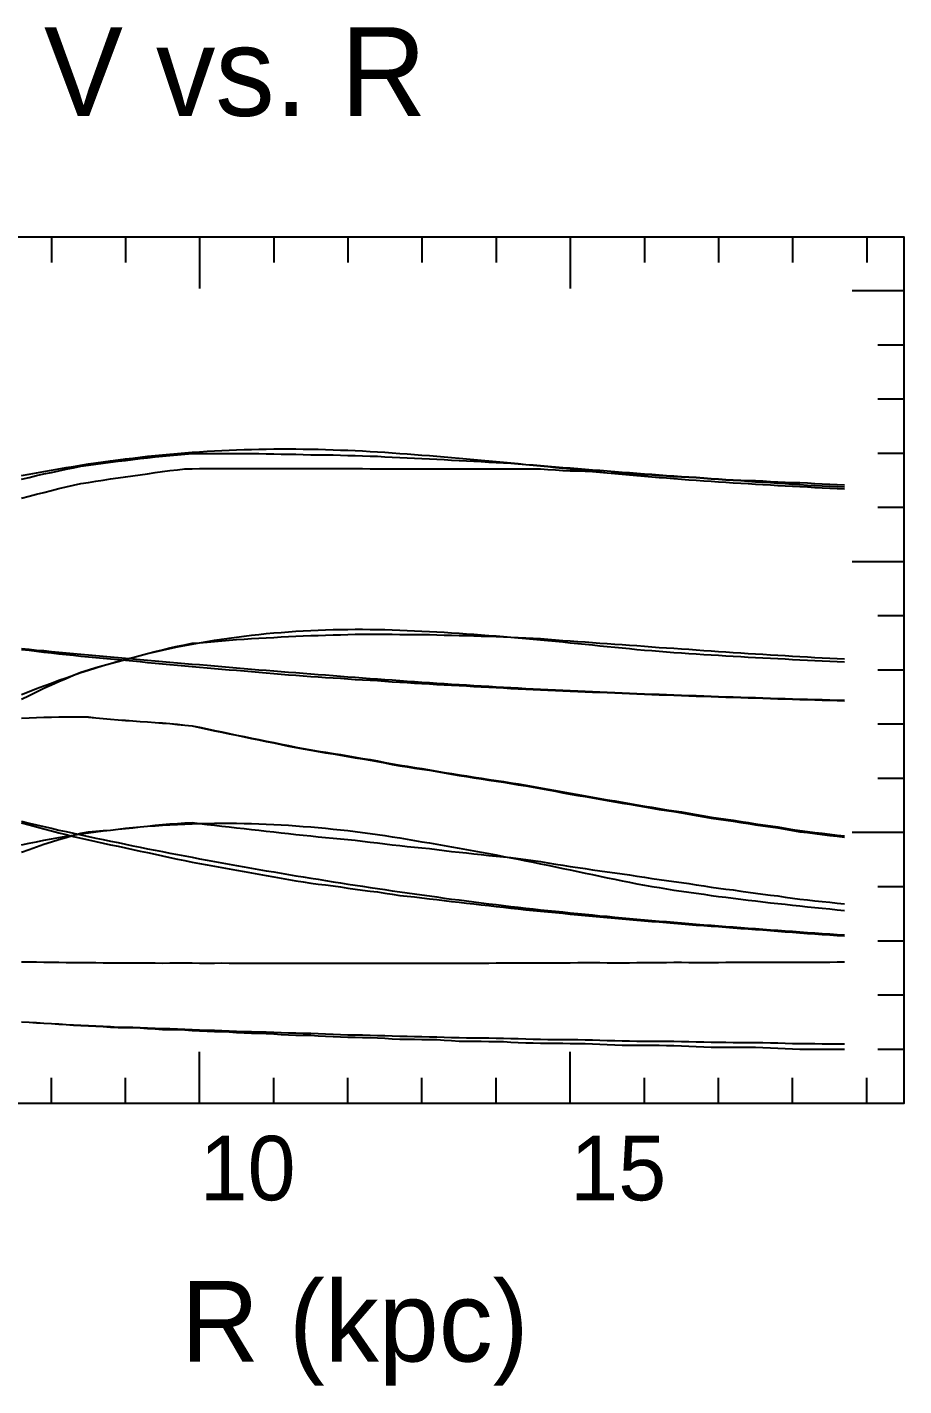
# Model space of a CAD drawing. Extents: x -35 to 179, y -35 to 134.
# Drawn here: x 70.5 to 179.2, y -35 to 133.5 of the extents above; entities that cross this region are included whole.
import ezdxf

# ---------------------------------------------------------------- set-up
doc = ezdxf.new("R2010")
doc.units = 0

msp = doc.modelspace()

# ---------------------------------------------------------------- linework, layer by layer
at = {"color": 0}
for p, q in [((73.52, 107.54), (73.52, 104.34)), ((82.71, 107.54), (82.71, 104.34)), ((91.9, 107.54), (91.9, 101.14)), ((101.09, 107.54), (101.09, 104.34)), ((110.28, 107.54), (110.28, 104.34)), ((119.47, 107.54), (119.47, 104.34)), ((128.66, 107.54), (128.66, 104.34)), ((137.85, 107.54), (137.85, 101.14)), ((147.04, 107.54), (147.04, 104.34)), ((156.23, 107.54), (156.23, 104.34)), ((165.42, 107.54), (165.42, 104.34)), ((174.61, 107.54), (174.61, 104.34)), ((179.2, 100.82), (172.8, 100.82)), ((179.2, 94.1), (176, 94.1)), ((179.2, 87.38), (176, 87.38)), ((179.2, 80.66), (176, 80.66)), ((179.2, 73.93), (176, 73.93)), ((179.2, 67.21), (172.8, 67.21)), ((179.2, 60.49), (176, 60.49)), ((179.2, 53.77), (176, 53.77)), ((179.2, 47.05), (176, 47.05)), ((179.2, 40.33), (176, 40.33)), ((179.2, 33.61), (172.8, 33.61)), ((179.2, 26.89), (176, 26.89)), ((179.2, 20.16), (176, 20.16)), ((179.2, 13.44), (176, 13.44)), ((91.9, 0), (91.9, 6.4)), ((137.85, 0), (137.85, 6.4)), ((179.2, 6.72), (176, 6.72)), ((73.52, 0), (73.52, 3.2)), ((82.71, 0), (82.71, 3.2)), ((101.09, 0), (101.09, 3.2)), ((110.28, 0), (110.28, 3.2)), ((119.47, 0), (119.47, 3.2)), ((128.66, 0), (128.66, 3.2)), ((147.04, 0), (147.04, 3.2)), ((156.23, 0), (156.23, 3.2)), ((165.42, 0), (165.42, 3.2)), ((174.61, 0), (174.61, 3.2))]:
    msp.add_line(p, q, dxfattribs=at)
msp.add_lwpolyline([(0, 0), (0, 107.54), (179.2, 107.54), (179.2, 0)], close=True, dxfattribs=at)
at = {"color": 3}
for points in [[(69.84, 77.93), (70.76, 78.1), (71.68, 78.27), (72.6, 78.43), (73.52, 78.6), (74.44, 78.76), (75.36, 78.91), (76.27, 79.05), (77.19, 79.2), (78.11, 79.35), (79.03, 79.48), (79.95, 79.61), (80.87, 79.74), (81.79, 79.86), (82.71, 79.98), (83.63, 80.09), (84.55, 80.2), (85.46, 80.31), (86.38, 80.4), (87.3, 80.49), (88.22, 80.58), (89.14, 80.66), (90.06, 80.73), (90.98, 80.8), (91.9, 80.86), (92.82, 80.92), (93.74, 80.97), (94.65, 81.02), (95.57, 81.06), (96.49, 81.1), (97.41, 81.13), (98.33, 81.15), (99.25, 81.18), (100.17, 81.2), (101.09, 81.21), (102.01, 81.21), (102.93, 81.21), (103.84, 81.21), (104.76, 81.2), (105.68, 81.19), (106.6, 81.17), (107.52, 81.15), (108.44, 81.12), (109.36, 81.08), (110.28, 81.05), (111.2, 81.01), (112.11, 80.96), (113.03, 80.91), (113.95, 80.86), (114.87, 80.8), (115.79, 80.74), (116.71, 80.67), (117.63, 80.6), (118.55, 80.53), (119.47, 80.46), (120.39, 80.39), (121.3, 80.31), (122.22, 80.24), (123.14, 80.16), (124.06, 80.07), (124.98, 79.99), (125.9, 79.91), (126.82, 79.83), (127.74, 79.74), (128.66, 79.66), (129.58, 79.57), (130.49, 79.48), (131.41, 79.39), (132.33, 79.3), (133.25, 79.21), (134.17, 79.11), (135.09, 79.02), (136.01, 78.93), (136.93, 78.84), (137.85, 78.74), (138.77, 78.65), (139.68, 78.56), (140.6, 78.46), (141.52, 78.37), (142.44, 78.27), (143.36, 78.18), (144.28, 78.09), (145.2, 78), (146.12, 77.91), (147.04, 77.83), (147.95, 77.75), (148.87, 77.68), (149.79, 77.61), (150.71, 77.54), (151.63, 77.47), (152.55, 77.4), (153.47, 77.33), (154.39, 77.27), (155.31, 77.2), (156.23, 77.14), (157.14, 77.08), (158.06, 77.03), (158.98, 76.97), (159.9, 76.92), (160.82, 76.86), (161.74, 76.81), (162.66, 76.75), (163.58, 76.7), (164.5, 76.65), (165.42, 76.6), (166.33, 76.55), (167.25, 76.5), (168.17, 76.45), (169.09, 76.41), (170.01, 76.36), (170.93, 76.32), (171.85, 76.27)], [(69.84, 75.12), (70.76, 75.36), (71.68, 75.6), (72.6, 75.83), (73.52, 76.07), (74.44, 76.29), (75.36, 76.52), (76.27, 76.74), (77.19, 76.91), (78.11, 77.07), (79.03, 77.23), (79.95, 77.36), (80.87, 77.49), (81.79, 77.62), (82.71, 77.75), (83.63, 77.87), (84.55, 78), (85.46, 78.14), (86.38, 78.28), (87.3, 78.42), (88.22, 78.53), (89.14, 78.64), (90.06, 78.76), (90.98, 78.75), (91.9, 78.77), (92.82, 78.78), (93.74, 78.78), (94.65, 78.78), (95.57, 78.78), (96.49, 78.78), (97.41, 78.78), (98.33, 78.78), (99.25, 78.78), (100.17, 78.78), (101.09, 78.78), (102.01, 78.77), (102.93, 78.77), (103.84, 78.77), (104.76, 78.77), (105.68, 78.77), (106.6, 78.77), (107.52, 78.77), (108.44, 78.77), (109.36, 78.77), (110.28, 78.77), (111.2, 78.77), (112.11, 78.77), (113.03, 78.76), (113.95, 78.76), (114.87, 78.76), (115.79, 78.76), (116.71, 78.76), (117.63, 78.76), (118.55, 78.76), (119.47, 78.76), (120.39, 78.76), (121.3, 78.76), (122.22, 78.76), (123.14, 78.76), (124.06, 78.75), (124.98, 78.75), (125.9, 78.75), (126.82, 78.75), (127.74, 78.75), (128.66, 78.74), (129.58, 78.74), (130.49, 78.74), (131.41, 78.75), (132.33, 78.75), (133.25, 78.74), (134.17, 78.73), (135.09, 78.68), (136.01, 78.62), (136.93, 78.55), (137.85, 78.51), (138.77, 78.49), (139.68, 78.46), (140.6, 78.4), (141.52, 78.33), (142.44, 78.26), (143.36, 78.23), (144.28, 78.19), (145.2, 78.16), (146.12, 78.1), (147.04, 78.05), (147.95, 78), (148.87, 77.93), (149.79, 77.86), (150.71, 77.79), (151.63, 77.77), (152.55, 77.73), (153.47, 77.7), (154.39, 77.62), (155.31, 77.56), (156.23, 77.5), (157.14, 77.44), (158.06, 77.39), (158.98, 77.35), (159.9, 77.32), (160.82, 77.29), (161.74, 77.24), (162.66, 77.18), (163.58, 77.12), (164.5, 77.09), (165.42, 77.06), (166.33, 77.04), (167.25, 76.99), (168.17, 76.94), (169.09, 76.9), (170.01, 76.86), (170.93, 76.82), (171.85, 76.78)], [(69.84, 50.75), (70.76, 51.12), (71.68, 51.48), (72.6, 51.83), (73.52, 52.17), (74.44, 52.51), (75.36, 52.83), (76.27, 53.15), (77.19, 53.46), (78.11, 53.76), (79.03, 54.05), (79.95, 54.33), (80.87, 54.6), (81.79, 54.87), (82.71, 55.12), (83.63, 55.36), (84.55, 55.6), (85.46, 55.83), (86.38, 56.05), (87.3, 56.25), (88.22, 56.46), (89.14, 56.65), (90.06, 56.83), (90.98, 57.01), (91.9, 57.17), (92.82, 57.34), (93.74, 57.48), (94.65, 57.62), (95.57, 57.76), (96.49, 57.88), (97.41, 58), (98.33, 58.11), (99.25, 58.21), (100.17, 58.3), (101.09, 58.39), (102.01, 58.46), (102.93, 58.53), (103.84, 58.6), (104.76, 58.65), (105.68, 58.7), (106.6, 58.74), (107.52, 58.77), (108.44, 58.8), (109.36, 58.82), (110.28, 58.83), (111.2, 58.84), (112.11, 58.84), (113.03, 58.83), (113.95, 58.82), (114.87, 58.8), (115.79, 58.77), (116.71, 58.74), (117.63, 58.7), (118.55, 58.66), (119.47, 58.61), (120.39, 58.57), (121.3, 58.52), (122.22, 58.47), (123.14, 58.41), (124.06, 58.35), (124.98, 58.29), (125.9, 58.23), (126.82, 58.16), (127.74, 58.09), (128.66, 58.02), (129.58, 57.95), (130.49, 57.87), (131.41, 57.79), (132.33, 57.71), (133.25, 57.62), (134.17, 57.54), (135.09, 57.45), (136.01, 57.36), (136.93, 57.27), (137.85, 57.18), (138.77, 57.08), (139.68, 56.99), (140.6, 56.9), (141.52, 56.8), (142.44, 56.71), (143.36, 56.62), (144.28, 56.53), (145.2, 56.44), (146.12, 56.35), (147.04, 56.27), (147.95, 56.19), (148.87, 56.11), (149.79, 56.04), (150.71, 55.97), (151.63, 55.91), (152.55, 55.85), (153.47, 55.78), (154.39, 55.72), (155.31, 55.67), (156.23, 55.61), (157.14, 55.55), (158.06, 55.5), (158.98, 55.45), (159.9, 55.4), (160.82, 55.35), (161.74, 55.3), (162.66, 55.25), (163.58, 55.2), (164.5, 55.16), (165.42, 55.11), (166.33, 55.07), (167.25, 55.03), (168.17, 54.98), (169.09, 54.94), (170.01, 54.9), (170.93, 54.86), (171.85, 54.82)], [(69.84, 56.45), (70.76, 56.36), (71.68, 56.27), (72.6, 56.19), (73.52, 56.1), (74.44, 56.01), (75.36, 55.93), (76.27, 55.84), (77.19, 55.76), (78.11, 55.68), (79.03, 55.59), (79.95, 55.51), (80.87, 55.43), (81.79, 55.35), (82.71, 55.26), (83.63, 55.18), (84.55, 55.1), (85.46, 55.02), (86.38, 54.94), (87.3, 54.86), (88.22, 54.78), (89.14, 54.69), (90.06, 54.61), (90.98, 54.53), (91.9, 54.46), (92.82, 54.38), (93.74, 54.3), (94.65, 54.22), (95.57, 54.14), (96.49, 54.06), (97.41, 53.98), (98.33, 53.91), (99.25, 53.83), (100.17, 53.76), (101.09, 53.68), (102.01, 53.6), (102.93, 53.53), (103.84, 53.46), (104.76, 53.38), (105.68, 53.31), (106.6, 53.24), (107.52, 53.17), (108.44, 53.1), (109.36, 53.03), (110.28, 52.96), (111.2, 52.89), (112.11, 52.82), (113.03, 52.75), (113.95, 52.68), (114.87, 52.62), (115.79, 52.55), (116.71, 52.49), (117.63, 52.42), (118.55, 52.36), (119.47, 52.3), (120.39, 52.23), (121.3, 52.17), (122.22, 52.11), (123.14, 52.05), (124.06, 51.99), (124.98, 51.94), (125.9, 51.88), (126.82, 51.82), (127.74, 51.77), (128.66, 51.71), (129.58, 51.66), (130.49, 51.61), (131.41, 51.56), (132.33, 51.51), (133.25, 51.47), (134.17, 51.42), (135.09, 51.37), (136.01, 51.33), (136.93, 51.29), (137.85, 51.24), (138.77, 51.2), (139.68, 51.16), (140.6, 51.12), (141.52, 51.08), (142.44, 51.04), (143.36, 51), (144.28, 50.96), (145.2, 50.92), (146.12, 50.89), (147.04, 50.85), (147.95, 50.81), (148.87, 50.78), (149.79, 50.74), (150.71, 50.71), (151.63, 50.68), (152.55, 50.64), (153.47, 50.61), (154.39, 50.58), (155.31, 50.54), (156.23, 50.51), (157.14, 50.48), (158.06, 50.45), (158.98, 50.42), (159.9, 50.39), (160.82, 50.36), (161.74, 50.33), (162.66, 50.3), (163.58, 50.27), (164.5, 50.25), (165.42, 50.22), (166.33, 50.19), (167.25, 50.16), (168.17, 50.14), (169.09, 50.11), (170.01, 50.08), (170.93, 50.06), (171.85, 50.03)]]:
    msp.add_lwpolyline(points, dxfattribs=at)
at = {"color": 4}
for points in [[(69.84, 77.46), (70.76, 77.69), (71.68, 77.9), (72.6, 78.11), (73.52, 78.31), (74.44, 78.51), (75.36, 78.69), (76.27, 78.87), (77.19, 79.07), (78.11, 79.22), (79.03, 79.34), (79.95, 79.45), (80.87, 79.56), (81.79, 79.68), (82.71, 79.79), (83.63, 79.9), (84.55, 80.02), (85.46, 80.13), (86.38, 80.22), (87.3, 80.32), (88.22, 80.42), (89.14, 80.5), (90.06, 80.57), (90.98, 80.64), (91.9, 80.65), (92.82, 80.65), (93.74, 80.65), (94.65, 80.66), (95.57, 80.66), (96.49, 80.66), (97.41, 80.65), (98.33, 80.64), (99.25, 80.63), (100.17, 80.62), (101.09, 80.6), (102.01, 80.58), (102.93, 80.56), (103.84, 80.55), (104.76, 80.53), (105.68, 80.5), (106.6, 80.49), (107.52, 80.48), (108.44, 80.47), (109.36, 80.44), (110.28, 80.42), (111.2, 80.39), (112.11, 80.37), (113.03, 80.33), (113.95, 80.3), (114.87, 80.25), (115.79, 80.2), (116.71, 80.15), (117.63, 80.11), (118.55, 80.08), (119.47, 80.04), (120.39, 80), (121.3, 79.94), (122.22, 79.89), (123.14, 79.83), (124.06, 79.78), (124.98, 79.74), (125.9, 79.69), (126.82, 79.64), (127.74, 79.59), (128.66, 79.53), (129.58, 79.48), (130.49, 79.43), (131.41, 79.37), (132.33, 79.3), (133.25, 79.24), (134.17, 79.17), (135.09, 79.09), (136.01, 79.01), (136.93, 78.93), (137.85, 78.86), (138.77, 78.79), (139.68, 78.72), (140.6, 78.64), (141.52, 78.57), (142.44, 78.5), (143.36, 78.43), (144.28, 78.35), (145.2, 78.28), (146.12, 78.21), (147.04, 78.14), (147.95, 78.07), (148.87, 78), (149.79, 77.93), (150.71, 77.87), (151.63, 77.8), (152.55, 77.74), (153.47, 77.66), (154.39, 77.59), (155.31, 77.52), (156.23, 77.46), (157.14, 77.4), (158.06, 77.34), (158.98, 77.28), (159.9, 77.22), (160.82, 77.15), (161.74, 77.1), (162.66, 77.04), (163.58, 76.98), (164.5, 76.91), (165.42, 76.85), (166.33, 76.79), (167.25, 76.74), (168.17, 76.69), (169.09, 76.64), (170.01, 76.59), (170.93, 76.55), (171.85, 76.51)], [(69.84, 50.16), (70.76, 50.63), (71.68, 51.09), (72.6, 51.52), (73.52, 51.94), (74.44, 52.36), (75.36, 52.75), (76.27, 53.13), (77.19, 53.52), (78.11, 53.83), (79.03, 54.09), (79.95, 54.34), (80.87, 54.6), (81.79, 54.86), (82.71, 55.1), (83.63, 55.35), (84.55, 55.6), (85.46, 55.85), (86.38, 56.08), (87.3, 56.31), (88.22, 56.53), (89.14, 56.73), (90.06, 56.91), (90.98, 57.1), (91.9, 57.18), (92.82, 57.26), (93.74, 57.33), (94.65, 57.41), (95.57, 57.49), (96.49, 57.56), (97.41, 57.62), (98.33, 57.68), (99.25, 57.74), (100.17, 57.79), (101.09, 57.84), (102.01, 57.89), (102.93, 57.94), (103.84, 57.98), (104.76, 58.01), (105.68, 58.05), (106.6, 58.08), (107.52, 58.11), (108.44, 58.14), (109.36, 58.17), (110.28, 58.2), (111.2, 58.22), (112.11, 58.23), (113.03, 58.23), (113.95, 58.23), (114.87, 58.23), (115.79, 58.22), (116.71, 58.21), (117.63, 58.2), (118.55, 58.2), (119.47, 58.19), (120.39, 58.18), (121.3, 58.15), (122.22, 58.13), (123.14, 58.1), (124.06, 58.08), (124.98, 58.06), (125.9, 58.03), (126.82, 58), (127.74, 57.97), (128.66, 57.94), (129.58, 57.91), (130.49, 57.88), (131.41, 57.84), (132.33, 57.79), (133.25, 57.75), (134.17, 57.68), (135.09, 57.61), (136.01, 57.54), (136.93, 57.47), (137.85, 57.4), (138.77, 57.34), (139.68, 57.27), (140.6, 57.2), (141.52, 57.13), (142.44, 57.07), (143.36, 57.01), (144.28, 56.95), (145.2, 56.89), (146.12, 56.81), (147.04, 56.74), (147.95, 56.67), (148.87, 56.6), (149.79, 56.54), (150.71, 56.48), (151.63, 56.42), (152.55, 56.36), (153.47, 56.29), (154.39, 56.22), (155.31, 56.15), (156.23, 56.09), (157.14, 56.03), (158.06, 55.98), (158.98, 55.92), (159.9, 55.85), (160.82, 55.79), (161.74, 55.74), (162.66, 55.68), (163.58, 55.63), (164.5, 55.57), (165.42, 55.51), (166.33, 55.45), (167.25, 55.41), (168.17, 55.36), (169.09, 55.32), (170.01, 55.27), (170.93, 55.23), (171.85, 55.19)], [(69.84, 56.33), (70.76, 56.23), (71.68, 56.13), (72.6, 56.02), (73.52, 55.92), (74.44, 55.81), (75.36, 55.71), (76.27, 55.61), (77.19, 55.51), (78.11, 55.43), (79.03, 55.34), (79.95, 55.26), (80.87, 55.17), (81.79, 55.09), (82.71, 55), (83.63, 54.91), (84.55, 54.83), (85.46, 54.74), (86.38, 54.65), (87.3, 54.56), (88.22, 54.47), (89.14, 54.38), (90.06, 54.29), (90.98, 54.21), (91.9, 54.13), (92.82, 54.05), (93.74, 53.97), (94.65, 53.9), (95.57, 53.82), (96.49, 53.75), (97.41, 53.67), (98.33, 53.59), (99.25, 53.51), (100.17, 53.43), (101.09, 53.36), (102.01, 53.28), (102.93, 53.2), (103.84, 53.13), (104.76, 53.06), (105.68, 52.98), (106.6, 52.93), (107.52, 52.88), (108.44, 52.83), (109.36, 52.76), (110.28, 52.7), (111.2, 52.63), (112.11, 52.58), (113.03, 52.52), (113.95, 52.47), (114.87, 52.4), (115.79, 52.33), (116.71, 52.27), (117.63, 52.22), (118.55, 52.17), (119.47, 52.12), (120.39, 52.07), (121.3, 52.01), (122.22, 51.96), (123.14, 51.91), (124.06, 51.85), (124.98, 51.81), (125.9, 51.76), (126.82, 51.71), (127.74, 51.66), (128.66, 51.61), (129.58, 51.56), (130.49, 51.51), (131.41, 51.47), (132.33, 51.42), (133.25, 51.38), (134.17, 51.34), (135.09, 51.3), (136.01, 51.25), (136.93, 51.21), (137.85, 51.17), (138.77, 51.13), (139.68, 51.09), (140.6, 51.06), (141.52, 51.02), (142.44, 50.98), (143.36, 50.94), (144.28, 50.9), (145.2, 50.86), (146.12, 50.82), (147.04, 50.79), (147.95, 50.76), (148.87, 50.72), (149.79, 50.69), (150.71, 50.66), (151.63, 50.63), (152.55, 50.59), (153.47, 50.56), (154.39, 50.53), (155.31, 50.5), (156.23, 50.47), (157.14, 50.44), (158.06, 50.41), (158.98, 50.38), (159.9, 50.35), (160.82, 50.32), (161.74, 50.29), (162.66, 50.26), (163.58, 50.23), (164.5, 50.2), (165.42, 50.17), (166.33, 50.14), (167.25, 50.11), (168.17, 50.09), (169.09, 50.06), (170.01, 50.03), (170.93, 50.01), (171.85, 49.98)], [(69.84, 17.6), (70.76, 17.59), (71.68, 17.57), (72.6, 17.56), (73.52, 17.55), (74.44, 17.53), (75.36, 17.51), (76.27, 17.49), (77.19, 17.49), (78.11, 17.49), (79.03, 17.49), (79.95, 17.47), (80.87, 17.46), (81.79, 17.45), (82.71, 17.46), (83.63, 17.47), (84.55, 17.47), (85.46, 17.46), (86.38, 17.45), (87.3, 17.44), (88.22, 17.46), (89.14, 17.47), (90.06, 17.46), (90.98, 17.45), (91.9, 17.44), (92.82, 17.44), (93.74, 17.44), (94.65, 17.45), (95.57, 17.44), (96.49, 17.43), (97.41, 17.42), (98.33, 17.42), (99.25, 17.43), (100.17, 17.44), (101.09, 17.43), (102.01, 17.42), (102.93, 17.42), (103.84, 17.42), (104.76, 17.43), (105.68, 17.44), (106.6, 17.43), (107.52, 17.42), (108.44, 17.42), (109.36, 17.41), (110.28, 17.41), (111.2, 17.41), (112.11, 17.41), (113.03, 17.42), (113.95, 17.42), (114.87, 17.41), (115.79, 17.41), (116.71, 17.41), (117.63, 17.41), (118.55, 17.42), (119.47, 17.42), (120.39, 17.42), (121.3, 17.43), (122.22, 17.42), (123.14, 17.42), (124.06, 17.42), (124.98, 17.42), (125.9, 17.43), (126.82, 17.44), (127.74, 17.44), (128.66, 17.45), (129.58, 17.46), (130.49, 17.46), (131.41, 17.45), (132.33, 17.45), (133.25, 17.45), (134.17, 17.45), (135.09, 17.46), (136.01, 17.47), (136.93, 17.48), (137.85, 17.48), (138.77, 17.49), (139.68, 17.49), (140.6, 17.49), (141.52, 17.49), (142.44, 17.48), (143.36, 17.48), (144.28, 17.48), (145.2, 17.48), (146.12, 17.49), (147.04, 17.5), (147.95, 17.51), (148.87, 17.51), (149.79, 17.52), (150.71, 17.53), (151.63, 17.53), (152.55, 17.52), (153.47, 17.52), (154.39, 17.52), (155.31, 17.52), (156.23, 17.52), (157.14, 17.53), (158.06, 17.54), (158.98, 17.54), (159.9, 17.55), (160.82, 17.56), (161.74, 17.56), (162.66, 17.55), (163.58, 17.55), (164.5, 17.55), (165.42, 17.55), (166.33, 17.55), (167.25, 17.55), (168.17, 17.55), (169.09, 17.56), (170.01, 17.56), (170.93, 17.57), (171.85, 17.57)]]:
    msp.add_lwpolyline(points, dxfattribs=at)
at = {"color": 2}
for points in [[(69.84, 47.83), (70.76, 47.87), (71.68, 47.91), (72.6, 47.93), (73.52, 47.95), (74.44, 47.96), (75.36, 47.96), (76.27, 47.97), (77.19, 48), (78.11, 47.96), (79.03, 47.87), (79.95, 47.78), (80.87, 47.7), (81.79, 47.62), (82.71, 47.55), (83.63, 47.48), (84.55, 47.42), (85.46, 47.36), (86.38, 47.29), (87.3, 47.22), (88.22, 47.16), (89.14, 47.06), (90.06, 46.96), (90.98, 46.88), (91.9, 46.68), (92.82, 46.48), (93.74, 46.28), (94.65, 46.1), (95.57, 45.91), (96.49, 45.72), (97.41, 45.53), (98.33, 45.34), (99.25, 45.16), (100.17, 44.97), (101.09, 44.78), (102.01, 44.59), (102.93, 44.41), (103.84, 44.23), (104.76, 44.06), (105.68, 43.88), (106.6, 43.73), (107.52, 43.58), (108.44, 43.44), (109.36, 43.29), (110.28, 43.13), (111.2, 42.97), (112.11, 42.83), (113.03, 42.67), (113.95, 42.51), (114.87, 42.32), (115.79, 42.15), (116.71, 41.98), (117.63, 41.84), (118.55, 41.7), (119.47, 41.55), (120.39, 41.41), (121.3, 41.25), (122.22, 41.09), (123.14, 40.93), (124.06, 40.78), (124.98, 40.64), (125.9, 40.5), (126.82, 40.36), (127.74, 40.22), (128.66, 40.08), (129.58, 39.94), (130.49, 39.8), (131.41, 39.66), (132.33, 39.5), (133.25, 39.35), (134.17, 39.18), (135.09, 39.01), (136.01, 38.84), (136.93, 38.66), (137.85, 38.5), (138.77, 38.34), (139.68, 38.18), (140.6, 38.01), (141.52, 37.85), (142.44, 37.7), (143.36, 37.54), (144.28, 37.39), (145.2, 37.23), (146.12, 37.07), (147.04, 36.91), (147.95, 36.76), (148.87, 36.61), (149.79, 36.46), (150.71, 36.32), (151.63, 36.18), (152.55, 36.03), (153.47, 35.87), (154.39, 35.71), (155.31, 35.55), (156.23, 35.41), (157.14, 35.28), (158.06, 35.15), (158.98, 35.01), (159.9, 34.86), (160.82, 34.72), (161.74, 34.59), (162.66, 34.45), (163.58, 34.32), (164.5, 34.17), (165.42, 34.02), (166.33, 33.87), (167.25, 33.76), (168.17, 33.65), (169.09, 33.54), (170.01, 33.42), (170.93, 33.3), (171.85, 33.2)], [(69.84, 35.02), (70.76, 34.79), (71.68, 34.57), (72.6, 34.36), (73.52, 34.15), (74.44, 33.94), (75.36, 33.74), (76.27, 33.53), (77.19, 33.33), (78.11, 33.14), (79.03, 32.94), (79.95, 32.75), (80.87, 32.56), (81.79, 32.37), (82.71, 32.18), (83.63, 31.99), (84.55, 31.81), (85.46, 31.62), (86.38, 31.44), (87.3, 31.26), (88.22, 31.08), (89.14, 30.9), (90.06, 30.73), (90.98, 30.55), (91.9, 30.38), (92.82, 30.21), (93.74, 30.04), (94.65, 29.87), (95.57, 29.7), (96.49, 29.54), (97.41, 29.38), (98.33, 29.21), (99.25, 29.05), (100.17, 28.89), (101.09, 28.74), (102.01, 28.58), (102.93, 28.42), (103.84, 28.27), (104.76, 28.12), (105.68, 27.97), (106.6, 27.82), (107.52, 27.67), (108.44, 27.53), (109.36, 27.38), (110.28, 27.24), (111.2, 27.1), (112.11, 26.96), (113.03, 26.82), (113.95, 26.68), (114.87, 26.54), (115.79, 26.41), (116.71, 26.28), (117.63, 26.14), (118.55, 26.01), (119.47, 25.88), (120.39, 25.76), (121.3, 25.63), (122.22, 25.5), (123.14, 25.38), (124.06, 25.26), (124.98, 25.14), (125.9, 25.02), (126.82, 24.9), (127.74, 24.79), (128.66, 24.68), (129.58, 24.57), (130.49, 24.46), (131.41, 24.36), (132.33, 24.25), (133.25, 24.15), (134.17, 24.05), (135.09, 23.96), (136.01, 23.86), (136.93, 23.77), (137.85, 23.67), (138.77, 23.58), (139.68, 23.49), (140.6, 23.4), (141.52, 23.31), (142.44, 23.23), (143.36, 23.14), (144.28, 23.06), (145.2, 22.97), (146.12, 22.89), (147.04, 22.81), (147.95, 22.73), (148.87, 22.65), (149.79, 22.57), (150.71, 22.5), (151.63, 22.42), (152.55, 22.34), (153.47, 22.27), (154.39, 22.19), (155.31, 22.12), (156.23, 22.05), (157.14, 21.98), (158.06, 21.91), (158.98, 21.84), (159.9, 21.77), (160.82, 21.7), (161.74, 21.63), (162.66, 21.56), (163.58, 21.5), (164.5, 21.43), (165.42, 21.37), (166.33, 21.3), (167.25, 21.24), (168.17, 21.17), (169.09, 21.11), (170.01, 21.05), (170.93, 20.99), (171.85, 20.93)], [(69.84, 32.12), (70.76, 32.31), (71.68, 32.49), (72.6, 32.68), (73.52, 32.84), (74.44, 33), (75.36, 33.16), (76.27, 33.31), (77.19, 33.45), (78.11, 33.58), (79.03, 33.71), (79.95, 33.83), (80.87, 33.94), (81.79, 34.05), (82.71, 34.15), (83.63, 34.24), (84.55, 34.32), (85.46, 34.4), (86.38, 34.47), (87.3, 34.53), (88.22, 34.59), (89.14, 34.64), (90.06, 34.68), (90.98, 34.71), (91.9, 34.74), (92.82, 34.76), (93.74, 34.77), (94.65, 34.78), (95.57, 34.77), (96.49, 34.77), (97.41, 34.75), (98.33, 34.73), (99.25, 34.7), (100.17, 34.67), (101.09, 34.63), (102.01, 34.58), (102.93, 34.52), (103.84, 34.46), (104.76, 34.39), (105.68, 34.32), (106.6, 34.24), (107.52, 34.16), (108.44, 34.06), (109.36, 33.96), (110.28, 33.86), (111.2, 33.75), (112.11, 33.63), (113.03, 33.51), (113.95, 33.38), (114.87, 33.25), (115.79, 33.11), (116.71, 32.96), (117.63, 32.8), (118.55, 32.65), (119.47, 32.49), (120.39, 32.33), (121.3, 32.18), (122.22, 32.02), (123.14, 31.86), (124.06, 31.69), (124.98, 31.53), (125.9, 31.36), (126.82, 31.19), (127.74, 31.02), (128.66, 30.84), (129.58, 30.67), (130.49, 30.49), (131.41, 30.31), (132.33, 30.12), (133.25, 29.94), (134.17, 29.75), (135.09, 29.56), (136.01, 29.37), (136.93, 29.18), (137.85, 28.98), (138.77, 28.79), (139.68, 28.6), (140.6, 28.4), (141.52, 28.21), (142.44, 28.02), (143.36, 27.83), (144.28, 27.64), (145.2, 27.46), (146.12, 27.28), (147.04, 27.11), (147.95, 26.94), (148.87, 26.79), (149.79, 26.64), (150.71, 26.49), (151.63, 26.35), (152.55, 26.22), (153.47, 26.09), (154.39, 25.96), (155.31, 25.83), (156.23, 25.71), (157.14, 25.59), (158.06, 25.47), (158.98, 25.36), (159.9, 25.25), (160.82, 25.14), (161.74, 25.03), (162.66, 24.92), (163.58, 24.82), (164.5, 24.72), (165.42, 24.62), (166.33, 24.52), (167.25, 24.42), (168.17, 24.33), (169.09, 24.23), (170.01, 24.14), (170.93, 24.05), (171.85, 23.96)], [(69.84, 10.14), (70.76, 10.09), (71.68, 10.04), (72.6, 9.99), (73.52, 9.94), (74.44, 9.88), (75.36, 9.82), (76.27, 9.76), (77.19, 9.72), (78.11, 9.69), (79.03, 9.66), (79.95, 9.6), (80.87, 9.55), (81.79, 9.49), (82.71, 9.48), (83.63, 9.47), (84.55, 9.45), (85.46, 9.4), (86.38, 9.35), (87.3, 9.3), (88.22, 9.3), (89.14, 9.29), (90.06, 9.24), (90.98, 9.2), (91.9, 9.15), (92.82, 9.12), (93.74, 9.1), (94.65, 9.08), (95.57, 9.04), (96.49, 8.99), (97.41, 8.95), (98.33, 8.93), (99.25, 8.91), (100.17, 8.89), (101.09, 8.85), (102.01, 8.81), (102.93, 8.78), (103.84, 8.76), (104.76, 8.75), (105.68, 8.73), (106.6, 8.69), (107.52, 8.65), (108.44, 8.62), (109.36, 8.58), (110.28, 8.54), (111.2, 8.52), (112.11, 8.51), (113.03, 8.49), (113.95, 8.46), (114.87, 8.43), (115.79, 8.39), (116.71, 8.36), (117.63, 8.35), (118.55, 8.33), (119.47, 8.31), (120.39, 8.3), (121.3, 8.27), (122.22, 8.24), (123.14, 8.21), (124.06, 8.18), (124.98, 8.17), (125.9, 8.16), (126.82, 8.15), (127.74, 8.14), (128.66, 8.13), (129.58, 8.11), (130.49, 8.09), (131.41, 8.06), (132.33, 8.03), (133.25, 8), (134.17, 7.98), (135.09, 7.97), (136.01, 7.96), (136.93, 7.96), (137.85, 7.95), (138.77, 7.93), (139.68, 7.92), (140.6, 7.89), (141.52, 7.87), (142.44, 7.84), (143.36, 7.81), (144.28, 7.79), (145.2, 7.77), (146.12, 7.76), (147.04, 7.76), (147.95, 7.76), (148.87, 7.75), (149.79, 7.74), (150.71, 7.73), (151.63, 7.71), (152.55, 7.69), (153.47, 7.66), (154.39, 7.64), (155.31, 7.62), (156.23, 7.6), (157.14, 7.6), (158.06, 7.59), (158.98, 7.59), (159.9, 7.59), (160.82, 7.58), (161.74, 7.56), (162.66, 7.54), (163.58, 7.52), (164.5, 7.5), (165.42, 7.47), (166.33, 7.46), (167.25, 7.45), (168.17, 7.44), (169.09, 7.43), (170.01, 7.42), (170.93, 7.42), (171.85, 7.41)]]:
    msp.add_lwpolyline(points, dxfattribs=at)
at = {"color": 1}
msp.add_lwpolyline([(69.84, 47.83), (70.76, 47.87), (71.68, 47.91), (72.6, 47.93), (73.52, 47.94), (74.44, 47.96), (75.36, 47.96), (76.27, 47.96), (77.19, 47.99), (78.11, 47.95), (79.03, 47.86), (79.95, 47.77), (80.87, 47.69), (81.79, 47.61), (82.71, 47.54), (83.63, 47.47), (84.55, 47.41), (85.46, 47.34), (86.38, 47.27), (87.3, 47.2), (88.22, 47.14), (89.14, 47.04), (90.06, 46.94), (90.98, 46.86), (91.9, 46.65), (92.82, 46.45), (93.74, 46.26), (94.65, 46.08), (95.57, 45.88), (96.49, 45.69), (97.41, 45.5), (98.33, 45.31), (99.25, 45.12), (100.17, 44.93), (101.09, 44.74), (102.01, 44.55), (102.93, 44.36), (103.84, 44.18), (104.76, 44.01), (105.68, 43.83), (106.6, 43.68), (107.52, 43.53), (108.44, 43.39), (109.36, 43.23), (110.28, 43.07), (111.2, 42.91), (112.11, 42.77), (113.03, 42.61), (113.95, 42.45), (114.87, 42.26), (115.79, 42.08), (116.71, 41.91), (117.63, 41.77), (118.55, 41.63), (119.47, 41.49), (120.39, 41.35), (121.3, 41.18), (122.22, 41.02), (123.14, 40.85), (124.06, 40.7), (124.98, 40.56), (125.9, 40.42), (126.82, 40.28), (127.74, 40.14), (128.66, 40), (129.58, 39.86), (130.49, 39.71), (131.41, 39.56), (132.33, 39.41), (133.25, 39.26), (134.17, 39.09), (135.09, 38.92), (136.01, 38.74), (136.93, 38.57), (137.85, 38.4), (138.77, 38.24), (139.68, 38.08), (140.6, 37.92), (141.52, 37.75), (142.44, 37.59), (143.36, 37.44), (144.28, 37.28), (145.2, 37.13), (146.12, 36.96), (147.04, 36.8), (147.95, 36.65), (148.87, 36.5), (149.79, 36.36), (150.71, 36.22), (151.63, 36.06), (152.55, 35.91), (153.47, 35.75), (154.39, 35.59), (155.31, 35.42), (156.23, 35.29), (157.14, 35.16), (158.06, 35.02), (158.98, 34.88), (159.9, 34.74), (160.82, 34.59), (161.74, 34.46), (162.66, 34.32), (163.58, 34.19), (164.5, 34.03), (165.42, 33.88), (166.33, 33.72), (167.25, 33.61), (168.17, 33.5), (169.09, 33.39), (170.01, 33.27), (170.93, 33.16), (171.85, 33.06)], dxfattribs=at)
at = {"color": 6}
for points in [[(69.84, 31.18), (70.76, 31.53), (71.68, 31.87), (72.6, 32.18), (73.52, 32.47), (74.44, 32.76), (75.36, 33.02), (76.27, 33.28), (77.19, 33.54), (78.11, 33.7), (79.03, 33.78), (79.95, 33.86), (80.87, 33.94), (81.79, 34.03), (82.71, 34.12), (83.63, 34.22), (84.55, 34.33), (85.46, 34.43), (86.38, 34.52), (87.3, 34.62), (88.22, 34.71), (89.14, 34.76), (90.06, 34.81), (90.98, 34.86), (91.9, 34.75), (92.82, 34.64), (93.74, 34.52), (94.65, 34.43), (95.57, 34.33), (96.49, 34.22), (97.41, 34.12), (98.33, 34.01), (99.25, 33.91), (100.17, 33.81), (101.09, 33.7), (102.01, 33.6), (102.93, 33.5), (103.84, 33.4), (104.76, 33.3), (105.68, 33.2), (106.6, 33.09), (107.52, 33), (108.44, 32.92), (109.36, 32.84), (110.28, 32.75), (111.2, 32.66), (112.11, 32.57), (113.03, 32.45), (113.95, 32.34), (114.87, 32.23), (115.79, 32.12), (116.71, 32.01), (117.63, 31.91), (118.55, 31.81), (119.47, 31.72), (120.39, 31.63), (121.3, 31.51), (122.22, 31.4), (123.14, 31.28), (124.06, 31.19), (124.98, 31.09), (125.9, 30.99), (126.82, 30.89), (127.74, 30.79), (128.66, 30.69), (129.58, 30.6), (130.49, 30.51), (131.41, 30.4), (132.33, 30.29), (133.25, 30.17), (134.17, 30.03), (135.09, 29.87), (136.01, 29.72), (136.93, 29.56), (137.85, 29.43), (138.77, 29.29), (139.68, 29.15), (140.6, 29.01), (141.52, 28.87), (142.44, 28.74), (143.36, 28.62), (144.28, 28.49), (145.2, 28.37), (146.12, 28.22), (147.04, 28.07), (147.95, 27.93), (148.87, 27.8), (149.79, 27.67), (150.71, 27.54), (151.63, 27.42), (152.55, 27.29), (153.47, 27.15), (154.39, 27), (155.31, 26.85), (156.23, 26.73), (157.14, 26.62), (158.06, 26.5), (158.98, 26.37), (159.9, 26.23), (160.82, 26.09), (161.74, 25.98), (162.66, 25.87), (163.58, 25.76), (164.5, 25.62), (165.42, 25.49), (166.33, 25.36), (167.25, 25.27), (168.17, 25.17), (169.09, 25.08), (170.01, 24.97), (170.93, 24.87), (171.85, 24.79)], [(69.84, 10.13), (70.76, 10.08), (71.68, 10.03), (72.6, 9.98), (73.52, 9.93), (74.44, 9.86), (75.36, 9.79), (76.27, 9.71), (77.19, 9.68), (78.11, 9.65), (79.03, 9.62), (79.95, 9.56), (80.87, 9.5), (81.79, 9.44), (82.71, 9.43), (83.63, 9.42), (84.55, 9.4), (85.46, 9.32), (86.38, 9.26), (87.3, 9.19), (88.22, 9.2), (89.14, 9.18), (90.06, 9.14), (90.98, 9.07), (91.9, 9.01), (92.82, 8.98), (93.74, 8.96), (94.65, 8.94), (95.57, 8.89), (96.49, 8.82), (97.41, 8.76), (98.33, 8.74), (99.25, 8.72), (100.17, 8.71), (101.09, 8.64), (102.01, 8.57), (102.93, 8.51), (103.84, 8.5), (104.76, 8.48), (105.68, 8.47), (106.6, 8.42), (107.52, 8.38), (108.44, 8.34), (109.36, 8.3), (110.28, 8.25), (111.2, 8.22), (112.11, 8.21), (113.03, 8.21), (113.95, 8.16), (114.87, 8.1), (115.79, 8.04), (116.71, 8.01), (117.63, 8), (118.55, 7.98), (119.47, 7.97), (120.39, 7.95), (121.3, 7.93), (122.22, 7.88), (123.14, 7.82), (124.06, 7.76), (124.98, 7.75), (125.9, 7.74), (126.82, 7.73), (127.74, 7.72), (128.66, 7.71), (129.58, 7.71), (130.49, 7.63), (131.41, 7.58), (132.33, 7.54), (133.25, 7.52), (134.17, 7.49), (135.09, 7.49), (136.01, 7.49), (136.93, 7.48), (137.85, 7.47), (138.77, 7.46), (139.68, 7.45), (140.6, 7.41), (141.52, 7.37), (142.44, 7.33), (143.36, 7.29), (144.28, 7.26), (145.2, 7.23), (146.12, 7.24), (147.04, 7.24), (147.95, 7.23), (148.87, 7.23), (149.79, 7.22), (150.71, 7.22), (151.63, 7.17), (152.55, 7.13), (153.47, 7.09), (154.39, 7.05), (155.31, 7), (156.23, 6.99), (157.14, 6.99), (158.06, 6.99), (158.98, 6.99), (159.9, 6.98), (160.82, 6.98), (161.74, 6.96), (162.66, 6.92), (163.58, 6.89), (164.5, 6.85), (165.42, 6.8), (166.33, 6.75), (167.25, 6.75), (168.17, 6.74), (169.09, 6.73), (170.01, 6.74), (170.93, 6.73), (171.85, 6.73)]]:
    msp.add_lwpolyline(points, dxfattribs=at)
at = {"color": 5}
msp.add_lwpolyline([(69.84, 34.82), (70.76, 34.58), (71.68, 34.34), (72.6, 34.09), (73.52, 33.85), (74.44, 33.6), (75.36, 33.37), (76.27, 33.14), (77.19, 32.92), (78.11, 32.72), (79.03, 32.52), (79.95, 32.32), (80.87, 32.12), (81.79, 31.92), (82.71, 31.72), (83.63, 31.53), (84.55, 31.33), (85.46, 31.13), (86.38, 30.93), (87.3, 30.73), (88.22, 30.54), (89.14, 30.34), (90.06, 30.14), (90.98, 29.97), (91.9, 29.79), (92.82, 29.62), (93.74, 29.45), (94.65, 29.29), (95.57, 29.12), (96.49, 28.96), (97.41, 28.79), (98.33, 28.63), (99.25, 28.46), (100.17, 28.29), (101.09, 28.13), (102.01, 27.96), (102.93, 27.8), (103.84, 27.64), (104.76, 27.49), (105.68, 27.34), (106.6, 27.23), (107.52, 27.12), (108.44, 27.01), (109.36, 26.87), (110.28, 26.73), (111.2, 26.59), (112.11, 26.48), (113.03, 26.37), (113.95, 26.25), (114.87, 26.11), (115.79, 25.97), (116.71, 25.83), (117.63, 25.74), (118.55, 25.63), (119.47, 25.52), (120.39, 25.41), (121.3, 25.3), (122.22, 25.19), (123.14, 25.08), (124.06, 24.97), (124.98, 24.87), (125.9, 24.77), (126.82, 24.67), (127.74, 24.56), (128.66, 24.46), (129.58, 24.35), (130.49, 24.25), (131.41, 24.15), (132.33, 24.05), (133.25, 23.97), (134.17, 23.88), (135.09, 23.79), (136.01, 23.7), (136.93, 23.61), (137.85, 23.51), (138.77, 23.43), (139.68, 23.35), (140.6, 23.26), (141.52, 23.18), (142.44, 23.1), (143.36, 23.01), (144.28, 22.92), (145.2, 22.83), (146.12, 22.75), (147.04, 22.68), (147.95, 22.6), (148.87, 22.53), (149.79, 22.46), (150.71, 22.38), (151.63, 22.31), (152.55, 22.23), (153.47, 22.15), (154.39, 22.09), (155.31, 22.02), (156.23, 21.95), (157.14, 21.88), (158.06, 21.81), (158.98, 21.74), (159.9, 21.68), (160.82, 21.61), (161.74, 21.54), (162.66, 21.47), (163.58, 21.4), (164.5, 21.32), (165.42, 21.25), (166.33, 21.18), (167.25, 21.11), (168.17, 21.05), (169.09, 20.99), (170.01, 20.93), (170.93, 20.87), (171.85, 20.81)], dxfattribs=at)

# ---------------------------------------------------------------- texts
at = {"color": 0}
for s, height, p in [('V vs. R', 11, (72.6, 122.54)), ('10', 8, (91.9, -12)), ('15', 8, (137.85, -12)), ('R (kpc)', 10, (89.6, -32))]:
    msp.add_text(s, height=height, dxfattribs=at).set_placement(p)

doc.saveas('drawing.dxf')
